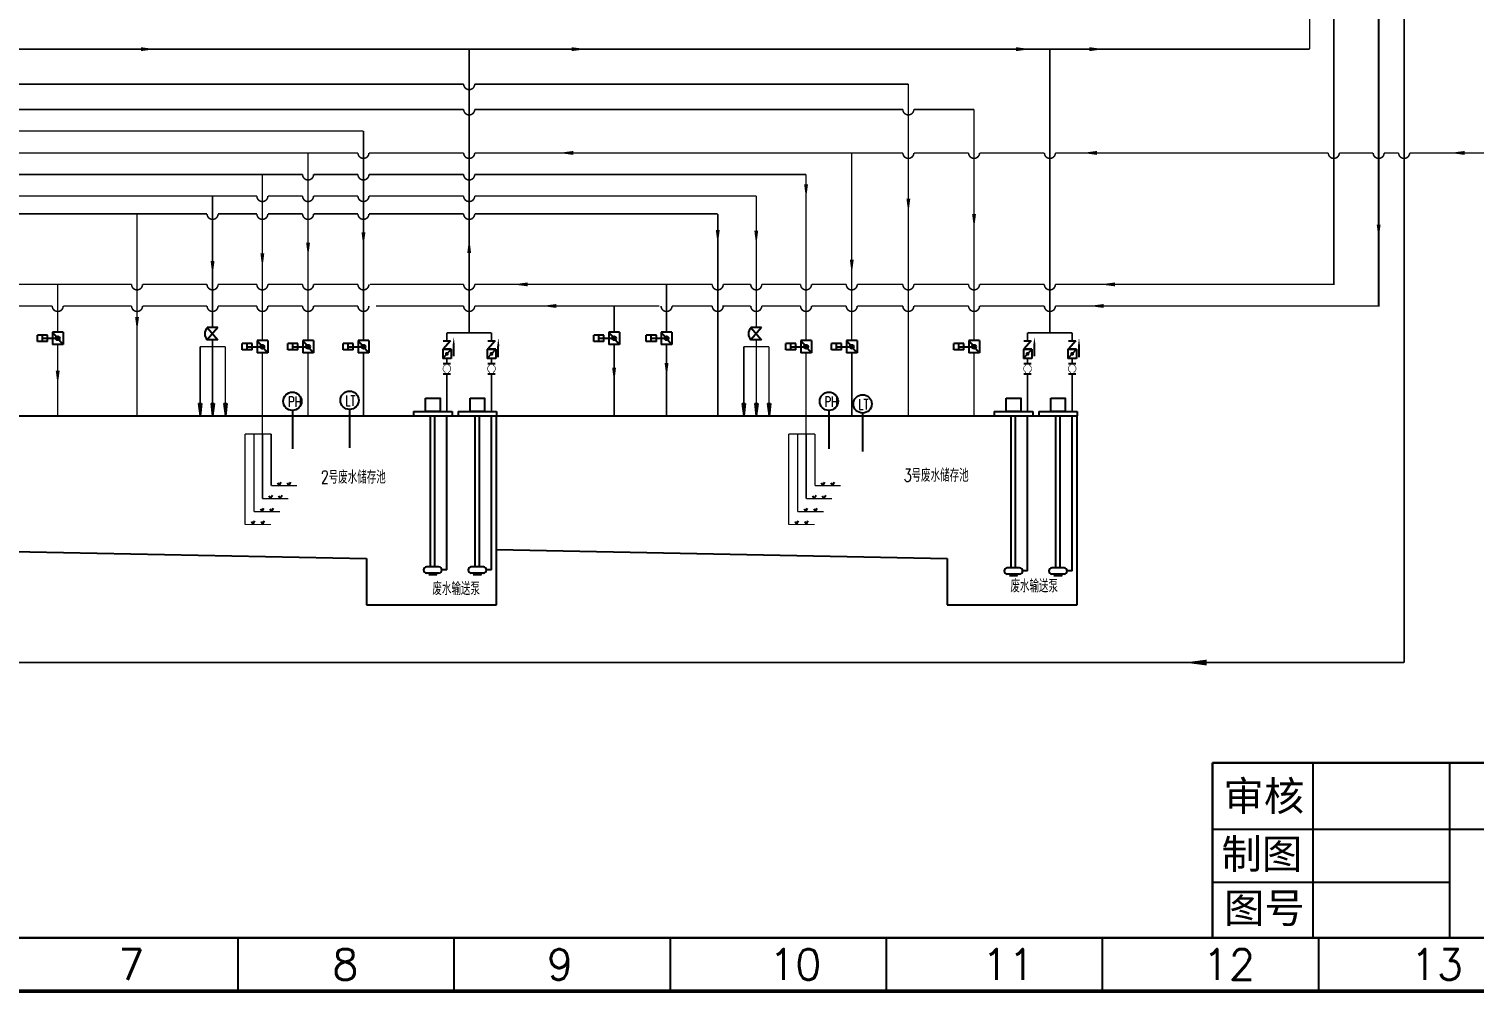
# Model space of a CAD drawing. Extents: x 51196 to 52353, y 31156 to 31960.
# Drawn here: x 51636.7 to 52105.9, y 31155.6 to 31468 of the extents above; entities that cross this region are included whole.
import ezdxf

# ---------------------------------------------------------------- set-up
doc = ezdxf.new("R2010")
doc.units = 0
doc.header["$LTSCALE"] = 3
doc.header["$MEASUREMENT"] = 0
for name, pattern in [('BORDER', [1.75, 0.5, -0.25, 0.5, -0.25, 0, -0.25]), ('CENTER', [2, 1.25, -0.25, 0.25, -0.25]), ('DASHED', [0.75, 0.5, -0.25]), ('DASHED2', [0.375, 0.25, -0.125])]:
    doc.linetypes.add(name, pattern=pattern)
doc.layers.get('0').update_dxf_attribs({"linetype": 'CONTINUOUS'})
for name, color, linetype in [('4', 7, 'CONTINUOUS'), ('A', 4, 'CONTINUOUS'), ('TT', 7, 'CONTINUOUS'), ('修改', 7, 'CONTINUOUS'), ('排泥管', 126, 'DASHED'), ('生产水', 5, 'CONTINUOUS'), ('生活水', 3, 'BORDER'), ('碱', 6, 'DASHED2'), ('空气', 4, 'CENTER')]:
    doc.layers.add(name, color=color, linetype=linetype)
doc.styles.add('HZ', font='geditxt.shx', dxfattribs={"width": 0.75, "bigfont": 'hztxt1.shx'})
doc.styles.add('样式 1', font='SIMFANG.TTF', dxfattribs={"height": 2})
doc.styles.add('样式 2', font='txt.shx', dxfattribs={"height": 2})

msp = doc.modelspace()

# ---------------------------------------------------------------- hatches: boundary and pattern name
at = {"layer": 'TT', "ltscale": 3}
h = msp.add_hatch(color=40, dxfattribs=at)
h.paths.add_polyline_path([(51692.75, 31346.34), (51692.25, 31346.34), (51692.25, 31342.41)])
h.paths.add_polyline_path([(51692.25, 31342.41), (51692.25, 31346.34), (51691.76, 31346.34)])
h = msp.add_hatch(color=40, dxfattribs=at)
h.paths.add_polyline_path([(51696.79, 31346.34), (51696.29, 31346.34), (51696.29, 31342.41)])
h.paths.add_polyline_path([(51696.29, 31342.41), (51696.29, 31346.34), (51695.8, 31346.34)])
h = msp.add_hatch(color=40, dxfattribs=at)
h.paths.add_polyline_path([(51700.95, 31346.34), (51700.45, 31346.34), (51700.45, 31342.41)])
h.paths.add_polyline_path([(51700.45, 31342.41), (51700.45, 31346.34), (51699.96, 31346.34)])
h = msp.add_hatch(color=40, dxfattribs=at)
h.paths.add_polyline_path([(51869.26, 31346.34), (51868.77, 31346.34), (51868.77, 31342.41)])
h.paths.add_polyline_path([(51868.77, 31342.41), (51868.77, 31346.34), (51868.27, 31346.34)])
h = msp.add_hatch(color=40, dxfattribs=at)
h.paths.add_polyline_path([(51873.3, 31346.34), (51872.81, 31346.34), (51872.81, 31342.41)])
h.paths.add_polyline_path([(51872.81, 31342.41), (51872.81, 31346.34), (51872.31, 31346.34)])
h = msp.add_hatch(color=40, dxfattribs=at)
h.paths.add_polyline_path([(51877.46, 31346.34), (51876.97, 31346.34), (51876.97, 31342.41)])
h.paths.add_polyline_path([(51876.97, 31342.41), (51876.97, 31346.34), (51876.47, 31346.34)])
at = {"layer": '排泥管', "linetype": 'ByBlock', "ltscale": 3}
h = msp.add_hatch(color=0, dxfattribs=at)
h.paths.add_polyline_path([(51646.02, 31367.56), (51645.37, 31367.56, 0.643887), (51646.44, 31367.08)])
h.paths.add_polyline_path([(51645.6, 31368.05, 0.216629), (51645.37, 31367.56), (51646.02, 31367.56)])
h.paths.add_polyline_path([(51645.6, 31368.05), (51646.44, 31367.08, 0.216629), (51646.66, 31367.56, 0.643887)])
h = msp.add_hatch(color=0, dxfattribs=at)
h.paths.add_polyline_path([(51826.66, 31367.56), (51826.02, 31367.56, 0.643887), (51827.08, 31367.08)])
h.paths.add_polyline_path([(51826.24, 31368.05, 0.216629), (51826.02, 31367.56), (51826.66, 31367.56)])
h.paths.add_polyline_path([(51826.24, 31368.05), (51827.08, 31367.08, 0.216629), (51827.3, 31367.56, 0.643887)])
h = msp.add_hatch(color=0, dxfattribs=at)
h.paths.add_polyline_path([(51843.69, 31367.56), (51843.04, 31367.56, 0.643887), (51844.11, 31367.08)])
h.paths.add_polyline_path([(51843.27, 31368.05, 0.216629), (51843.04, 31367.56), (51843.69, 31367.56)])
h.paths.add_polyline_path([(51843.27, 31368.05), (51844.11, 31367.08, 0.216629), (51844.33, 31367.56, 0.643887)])
at = {"layer": '生产水', "ltscale": 3}
h = msp.add_hatch(color=0, dxfattribs=at)
h.paths.add_polyline_path([(51727.3, 31364.81), (51726.66, 31364.81, 0.643887), (51727.73, 31364.33)])
h.paths.add_polyline_path([(51726.88, 31365.3, 0.216629), (51726.66, 31364.81), (51727.3, 31364.81)])
h.paths.add_polyline_path([(51726.88, 31365.3), (51727.73, 31364.33, 0.216629), (51727.95, 31364.81, 0.643887)])
h = msp.add_hatch(color=0, dxfattribs=at)
h.paths.add_polyline_path([(51745.28, 31364.81), (51744.64, 31364.81, 0.643887), (51745.7, 31364.33)])
h.paths.add_polyline_path([(51744.86, 31365.3, 0.216629), (51744.64, 31364.81), (51745.28, 31364.81)])
h.paths.add_polyline_path([(51744.86, 31365.3), (51745.7, 31364.33, 0.216629), (51745.93, 31364.81, 0.643887)])
h = msp.add_hatch(color=0, dxfattribs=at)
h.paths.add_polyline_path([(51903.82, 31364.81), (51903.17, 31364.81, 0.643887), (51904.24, 31364.33)])
h.paths.add_polyline_path([(51903.39, 31365.3, 0.216629), (51903.17, 31364.81), (51903.82, 31364.81)])
h.paths.add_polyline_path([(51903.39, 31365.3), (51904.24, 31364.33, 0.216629), (51904.46, 31364.81, 0.643887)])
h = msp.add_hatch(color=0, dxfattribs=at)
h.paths.add_polyline_path([(51943.52, 31364.81), (51942.87, 31364.81, 0.643887), (51943.94, 31364.33)])
h.paths.add_polyline_path([(51943.1, 31365.3, 0.216629), (51942.87, 31364.81), (51943.52, 31364.81)])
h.paths.add_polyline_path([(51943.1, 31365.3), (51943.94, 31364.33, 0.216629), (51944.16, 31364.81, 0.643887)])
at = {"layer": '空气', "ltscale": 3}
h = msp.add_hatch(color=0, dxfattribs=at)
h.paths.add_polyline_path([(51712.46, 31364.81), (51711.82, 31364.81, 0.643887), (51712.89, 31364.33)])
h.paths.add_polyline_path([(51712.04, 31365.3, 0.216629), (51711.82, 31364.81), (51712.46, 31364.81)])
h.paths.add_polyline_path([(51712.04, 31365.3), (51712.89, 31364.33, 0.216629), (51713.11, 31364.81, 0.643887)])
h = msp.add_hatch(color=0, dxfattribs=at)
h.paths.add_polyline_path([(51888.98, 31364.81), (51888.33, 31364.81, 0.643887), (51889.4, 31364.33)])
h.paths.add_polyline_path([(51888.55, 31365.3, 0.216629), (51888.33, 31364.81), (51888.98, 31364.81)])
h.paths.add_polyline_path([(51888.55, 31365.3), (51889.4, 31364.33, 0.216629), (51889.62, 31364.81, 0.643887)])

# ---------------------------------------------------------------- linework, layer by layer
at = {"color": 7, "ltscale": 3}
for p, q in [((51698.03, 31371), (51694.56, 31367.03)), ((51694.56, 31371), (51698.03, 31367.03)), ((51698.03, 31371), (51694.56, 31371)), ((51874.54, 31371), (51871.07, 31367.03)), ((51871.07, 31371), (51874.54, 31367.03)), ((51874.54, 31371), (51871.07, 31371)), ((51698.03, 31367.03), (51694.56, 31367.03)), ((51874.54, 31367.03), (51871.07, 31367.03)), ((51773.73, 31364.06), (51771.01, 31360.94)), ((51773.73, 31364.06), (51771.01, 31364.06)), ((51771.01, 31364.06), (51771.01, 31360.94)), ((51773.73, 31360.94), (51771.01, 31360.94)), ((51773.73, 31364.06), (51773.73, 31360.94)), ((51785.48, 31364.06), (51785.48, 31360.94)), ((51788.21, 31364.06), (51785.48, 31364.06)), ((51788.21, 31364.06), (51785.48, 31360.94)), ((51788.21, 31360.94), (51785.48, 31360.94)), ((51788.21, 31364.06), (51788.21, 31360.94)), ((51962.25, 31364.06), (51959.53, 31360.94)), ((51962.25, 31364.06), (51959.53, 31364.06)), ((51959.53, 31364.06), (51959.53, 31360.94)), ((51962.25, 31360.94), (51959.53, 31360.94)), ((51962.25, 31364.06), (51962.25, 31360.94)), ((51974.01, 31364.06), (51974.01, 31360.94)), ((51976.73, 31364.06), (51974.01, 31364.06)), ((51976.73, 31364.06), (51974.01, 31360.94)), ((51976.73, 31360.94), (51974.01, 31360.94)), ((51976.73, 31364.06), (51976.73, 31360.94)), ((51722.21, 31344.11), (51722.21, 31331.64)), ((51896.38, 31344.11), (51896.38, 31331.64))]:
    msp.add_line(p, q, dxfattribs=at)
at = {"color": 7}
for p, q in [((51771.19, 31366.75), (51773.54, 31366.75)), ((51773.54, 31366.75), (51771.19, 31364.06)), ((51788.02, 31366.75), (51785.67, 31364.06)), ((51785.67, 31366.75), (51788.02, 31366.75)), ((51959.72, 31366.75), (51962.07, 31366.75)), ((51962.07, 31366.75), (51959.72, 31364.06)), ((51976.55, 31366.75), (51974.2, 31364.06)), ((51974.2, 31366.75), (51976.55, 31366.75)), ((51771.19, 31364.06), (51773.54, 31364.06)), ((51785.67, 31364.06), (51788.02, 31364.06)), ((51959.72, 31364.06), (51962.07, 31364.06)), ((51974.2, 31364.06), (51976.55, 31364.06)), ((51771.19, 31359.36), (51773.54, 31359.36)), ((51771.19, 31356.01), (51773.54, 31356.01)), ((51785.67, 31359.36), (51788.02, 31359.36)), ((51785.67, 31356.01), (51788.02, 31356.01)), ((51959.72, 31359.36), (51962.07, 31359.36)), ((51959.72, 31356.01), (51962.07, 31356.01)), ((51974.2, 31359.36), (51976.55, 31359.36)), ((51974.2, 31356.01), (51976.55, 31356.01))]:
    msp.add_line(p, q, dxfattribs=at)
at = {"color": 7, "ltscale": 100}
for p, q in [((51774.59, 31361.75), (51774.59, 31365.27)), ((51789.07, 31361.46), (51789.07, 31364.98)), ((51963.11, 31361.75), (51963.11, 31365.27)), ((51977.59, 31361.46), (51977.59, 31364.98))]:
    msp.add_line(p, q, dxfattribs=at)
at = {"color": 55, "ltscale": 3}
for p, q in [((51599.98, 31342.41), (51788.5, 31342.41)), ((51788.5, 31342.41), (51977.03, 31342.41)), ((51788.5, 31281.06), (51788.5, 31342.41)), ((51977.03, 31281.06), (51977.03, 31342.41)), ((51599.98, 31299.01), (51746.25, 31296.1)), ((51746.25, 31296.1), (51746.25, 31281.06)), ((51788.5, 31299.01), (51934.78, 31296.1)), ((51934.78, 31296.1), (51934.78, 31281.06)), ((51746.25, 31281.06), (51788.5, 31281.06)), ((51934.78, 31281.06), (51977.03, 31281.06))]:
    msp.add_line(p, q, dxfattribs=at)
at = {"ltscale": 3}
for p, q in [((51740.76, 31344.46), (51740.76, 31331.99)), ((51907.33, 31343.27), (51907.33, 31330.81))]:
    msp.add_line(p, q, dxfattribs=at)
at = {"color": 0, "linetype": 'ByBlock', "lineweight": 30}
msp.add_line((52020.93, 31172.97), (52020.93, 31229.71), dxfattribs=at)
at = {"color": 7, "linetype": 'ByBlock', "lineweight": 30}
for p, q in [((52335.99, 31229.71), (52020.93, 31229.71)), ((52335.99, 31172.97), (51213.29, 31172.97))]:
    msp.add_line(p, q, dxfattribs=at)
at = {"color": 0, "linetype": 'ByBlock'}
for p, q in [((52053.58, 31172.97), (52053.58, 31229.71)), ((52098.01, 31172.97), (52098.01, 31229.71)), ((52020.93, 31208.24), (52335.99, 31208.24)), ((52020.93, 31191), (52097.95, 31191))]:
    msp.add_line(p, q, dxfattribs=at)
at = {"color": 0}
msp.add_line((52066.08, 31208.24), (52335.47, 31208.24), dxfattribs=at)
at = {"color": 7, "linetype": 'ByBlock', "lineweight": -3}
for p, q in [((51704.47, 31172.97), (51704.47, 31155.65)), ((51774.64, 31172.97), (51774.64, 31155.65)), ((51844.81, 31172.97), (51844.81, 31155.65)), ((51914.98, 31172.97), (51914.98, 31155.65)), ((51985.15, 31172.97), (51985.15, 31155.65)), ((52055.32, 31172.97), (52055.32, 31155.65)), ((52055.32, 31172.97), (52055.32, 31155.65))]:
    msp.add_line(p, q, dxfattribs=at)
at = {"color": 7, "linetype": 'ByBlock', "lineweight": 50}
msp.add_line((52353.32, 31155.65), (51195.97, 31155.65), dxfattribs=at)
at = {"color": 40, "ltscale": 3}
for points in [[(51872.81, 31402.49, 1.26, 0, 0), (51872.81, 31397.7, 0, 0, 0)], [(51696.29, 31392.61, 1.26, 0, 0), (51696.29, 31387.82, 0, 0, 0)]]:
    msp.add_lwpolyline(points, format="xyseb", dxfattribs=at)
at = {"color": 2, "ltscale": 3}
msp.add_lwpolyline([(51779.61, 31395.19, 1.26, 0, 0), (51779.61, 31399.98, 0, 0, 0)], format="xyseb", dxfattribs=at)
at = {"color": 7, "ltscale": 100}
for points in [[(51774.59, 31365.27, 0.712, 0, 0), (51774.59, 31367.98, 0, 0, 0)], [(51789.07, 31364.98, 0.712, 0, 0), (51789.07, 31367.69, 0, 0, 0)], [(51963.11, 31365.27, 0.712, 0, 0), (51963.11, 31367.98, 0, 0, 0)], [(51977.59, 31364.98, 0.712, 0, 0), (51977.59, 31367.69, 0, 0, 0)]]:
    msp.add_lwpolyline(points, format="xyseb", dxfattribs=at)
at = {"color": 7, "ltscale": 3, "const_width": 0.627}
for points in [[(51772.05, 31362.5, 1), (51772.68, 31362.5, 1)], [(51786.53, 31362.5, 1), (51787.16, 31362.5, 1)], [(51960.58, 31362.5, 1), (51961.21, 31362.5, 1)], [(51975.06, 31362.5, 1), (51975.68, 31362.5, 1)]]:
    msp.add_lwpolyline(points, format="xyb", close=True, dxfattribs=at)
at = {"color": 7, "ltscale": 3}
for centre in [(51722.21, 31347.09), (51896.38, 31347.09)]:
    msp.add_circle(centre, 2.98, dxfattribs=at)
at = {"ltscale": 3}
for centre in [(51740.76, 31347.44), (51907.33, 31346.26)]:
    msp.add_circle(centre, 2.98, dxfattribs=at)
at = {"color": 7, "ltscale": 3}
for centre in [(51696.54, 31369.01), (51873.05, 31369.01), (51873.05, 31369.01)]:
    msp.add_arc(centre, 2.8, 134.9192, 225.0808, dxfattribs=at)
at = {"layer": '4', "color": 7, "linetype": 'Continuous', "const_width": 0.19}
for points in [[(51771.78, 31356.58, -0.622043), (51771.78, 31358.79, -0.622043)], [(51772.95, 31356.58, 0.622043), (51772.95, 31358.79, 0.622043)], [(51786.26, 31356.58, -0.622043), (51786.26, 31358.79, -0.622043)], [(51787.43, 31356.58, 0.622043), (51787.43, 31358.79, 0.622043)], [(51960.31, 31356.58, -0.622043), (51960.31, 31358.79, -0.622043)], [(51961.48, 31356.58, 0.622043), (51961.48, 31358.79, 0.622043)], [(51974.79, 31356.58, -0.622043), (51974.79, 31358.79, -0.622043)], [(51975.95, 31356.58, 0.622043), (51975.95, 31358.79, 0.622043)]]:
    msp.add_lwpolyline(points, format="xyb", dxfattribs=at)
for points in [[(51771.78, 31359.36), (51771.78, 31358.79)], [(51771.78, 31356.01), (51771.78, 31356.58)], [(51772.95, 31359.36), (51772.95, 31358.79)], [(51772.95, 31356.01), (51772.95, 31356.58)], [(51786.26, 31359.36), (51786.26, 31358.79)], [(51786.26, 31356.01), (51786.26, 31356.58)], [(51787.43, 31359.36), (51787.43, 31358.79)], [(51787.43, 31356.01), (51787.43, 31356.58)], [(51960.31, 31359.36), (51960.31, 31358.79)], [(51960.31, 31356.01), (51960.31, 31356.58)], [(51961.48, 31359.36), (51961.48, 31358.79)], [(51961.48, 31356.01), (51961.48, 31356.58)], [(51974.79, 31359.36), (51974.79, 31358.79)], [(51974.79, 31356.01), (51974.79, 31356.58)], [(51975.95, 31359.36), (51975.95, 31358.79)], [(51975.95, 31356.01), (51975.95, 31356.58)]]:
    msp.add_lwpolyline(points, dxfattribs=at)
at = {"layer": 'A'}
for p, q in [((51761.52, 31343.81), (51774.03, 31343.81)), ((51761.52, 31343.81), (51761.52, 31342.41)), ((51767.07, 31293.36), (51767.07, 31342.41)), ((51768.47, 31293.36), (51768.47, 31342.41)), ((51772.37, 31292.36), (51772.37, 31342.41)), ((51774.03, 31343.81), (51774.03, 31342.41)), ((51776, 31343.81), (51788.5, 31343.81)), ((51776, 31343.81), (51776, 31342.41)), ((51781.55, 31293.36), (51781.55, 31342.41)), ((51782.95, 31293.36), (51782.95, 31342.41)), ((51786.85, 31292.36), (51786.85, 31342.41)), ((51788.5, 31343.81), (51788.5, 31342.41)), ((51950.04, 31343.81), (51962.55, 31343.81)), ((51950.04, 31343.81), (51950.04, 31342.41)), ((51955.6, 31293.02), (51955.6, 31342.41)), ((51957, 31293.02), (51957, 31342.41)), ((51960.89, 31292.02), (51960.89, 31342.41)), ((51962.55, 31343.81), (51962.55, 31342.41)), ((51964.52, 31343.81), (51977.03, 31343.81)), ((51964.52, 31343.81), (51964.52, 31342.41)), ((51970.08, 31293.02), (51970.08, 31342.41)), ((51971.48, 31293.02), (51971.48, 31342.41)), ((51975.37, 31292.02), (51975.37, 31342.41)), ((51977.03, 31343.81), (51977.03, 31342.41)), ((51769.75, 31293.36), (51765.8, 31293.36)), ((51769.75, 31291.36), (51765.8, 31291.36)), ((51767.07, 31291.36), (51766.46, 31290.74)), ((51769.09, 31290.74), (51766.46, 31290.74)), ((51768.47, 31291.36), (51769.09, 31290.74)), ((51772.37, 31292.36), (51770.75, 31292.36)), ((51784.23, 31293.36), (51780.27, 31293.36)), ((51784.23, 31291.36), (51780.27, 31291.36)), ((51781.55, 31291.36), (51780.94, 31290.74)), ((51783.56, 31290.74), (51780.94, 31290.74)), ((51782.95, 31291.36), (51783.56, 31290.74)), ((51786.85, 31292.36), (51785.23, 31292.36)), ((51958.28, 31293.02), (51954.32, 31293.02)), ((51958.28, 31291.02), (51954.32, 31291.02)), ((51955.6, 31291.02), (51954.98, 31290.4)), ((51957.61, 31290.4), (51954.98, 31290.4)), ((51957, 31291.02), (51957.61, 31290.4)), ((51960.89, 31292.02), (51959.28, 31292.02)), ((51972.75, 31293.02), (51968.8, 31293.02)), ((51972.75, 31291.02), (51968.8, 31291.02)), ((51970.08, 31291.02), (51969.46, 31290.4)), ((51972.09, 31290.4), (51969.46, 31290.4)), ((51971.47, 31291.02), (51972.09, 31290.4)), ((51975.37, 31292.02), (51973.75, 31292.02))]:
    msp.add_line(p, q, dxfattribs=at)
for points in [[(51765.4, 31348.15), (51770.14, 31348.15), (51770.14, 31343.81), (51765.4, 31343.81)], [(51779.88, 31348.15), (51784.62, 31348.15), (51784.62, 31343.81), (51779.88, 31343.81)], [(51953.93, 31348.15), (51958.67, 31348.15), (51958.67, 31343.81), (51953.93, 31343.81)], [(51968.41, 31348.15), (51973.15, 31348.15), (51973.15, 31343.81), (51968.41, 31343.81)]]:
    msp.add_lwpolyline(points, close=True, dxfattribs=at)
for centre, start, end in [((51765.8, 31292.36), 90, 270), ((51769.75, 31292.36), 270, 90), ((51780.27, 31292.36), 90, 270), ((51784.23, 31292.36), 270, 90), ((51954.32, 31292.02), 90, 270), ((51958.28, 31292.02), 270, 90), ((51968.8, 31292.02), 90, 270), ((51972.75, 31292.02), 270, 90)]:
    msp.add_arc(centre, 1, start, end, dxfattribs=at)
at = {"layer": 'TT', "color": 7, "ltscale": 3}
for p, q in [((51691.76, 31346.34), (51692.75, 31346.34)), ((51691.76, 31346.34), (51692.25, 31342.41)), ((51692.75, 31346.34), (51692.25, 31342.41)), ((51695.8, 31346.34), (51696.79, 31346.34)), ((51695.8, 31346.34), (51696.29, 31342.41)), ((51696.79, 31346.34), (51696.29, 31342.41)), ((51699.96, 31346.34), (51700.95, 31346.34)), ((51699.96, 31346.34), (51700.45, 31342.41)), ((51700.95, 31346.34), (51700.45, 31342.41)), ((51868.27, 31346.34), (51869.26, 31346.34)), ((51868.27, 31346.34), (51868.77, 31342.41)), ((51869.26, 31346.34), (51868.77, 31342.41)), ((51872.31, 31346.34), (51873.3, 31346.34)), ((51872.31, 31346.34), (51872.81, 31342.41)), ((51873.3, 31346.34), (51872.81, 31342.41)), ((51876.47, 31346.34), (51877.46, 31346.34)), ((51876.47, 31346.34), (51876.97, 31342.41)), ((51877.46, 31346.34), (51876.97, 31342.41))]:
    msp.add_line(p, q, dxfattribs=at)
at = {"layer": '修改', "color": 31, "ltscale": 3, "const_width": 0.49}
for points in [[(51592.86, 31450.04), (51777.82, 31450.04)], [(51781.39, 31450.04), (51922.19, 31450.04)], [(51922.19, 31342.41), (51922.19, 31450.04)]]:
    msp.add_lwpolyline(points, dxfattribs=at)
msp.add_lwpolyline([(51781.39, 31450.04, -1), (51777.82, 31450.04)], format="xyb", dxfattribs=at)
at = {"layer": '修改', "color": 31, "ltscale": 3}
msp.add_lwpolyline([(51922.19, 31412.91, 1.26, 0, 0), (51922.19, 31408.12, 0, 0, 0)], format="xyseb", dxfattribs=at)
at = {"layer": '修改', "color": 32, "ltscale": 3, "const_width": 0.49}
msp.add_lwpolyline([(51698.08, 31407.93), (51710.68, 31407.93)], dxfattribs=at)
at = {"layer": '修改', "color": 7, "ltscale": 3}
for points in [[(51860.31, 31402.66, 1.26, 0, 0), (51860.31, 31397.88, 0, 0, 0)], [(51671.78, 31374.46, 1.26, 0, 0), (51671.78, 31369.68, 0, 0, 0)]]:
    msp.add_lwpolyline(points, format="xyseb", dxfattribs=at)
at = {"layer": '修改', "color": 32, "ltscale": 3}
msp.add_lwpolyline([(52019.01, 31262.29, 1.89, 0, 0), (52011.82, 31262.29, 0, 0, 0)], format="xyseb", dxfattribs=at)
at = {"layer": '排泥管', "color": 0, "linetype": 'ByBlock', "ltscale": 3}
for p, q in [((51639.41, 31366.55), (51639.41, 31368.58)), ((51642.73, 31368.58), (51639.41, 31368.58)), ((51642.73, 31368.58), (51639.41, 31368.58)), ((51639.41, 31366.55), (51639.41, 31368.58)), ((51642.73, 31368.58), (51639.41, 31368.58)), ((51639.41, 31366.55), (51639.41, 31368.58)), ((51642.73, 31366.55), (51639.41, 31366.55)), ((51642.73, 31366.55), (51639.41, 31366.55)), ((51642.73, 31366.55), (51639.41, 31366.55)), ((51641.07, 31366.55), (51641.07, 31368.58)), ((51641.07, 31366.55), (51641.07, 31368.58)), ((51641.07, 31366.55), (51641.07, 31368.58)), ((51641.07, 31367.56), (51646.02, 31367.56)), ((51641.07, 31367.56), (51646.02, 31367.56)), ((51642.73, 31366.55), (51642.73, 31368.58)), ((51647.75, 31369.55), (51644.29, 31369.55)), ((51644.29, 31369.55), (51647.75, 31365.58)), ((51644.29, 31369.55), (51644.29, 31365.58)), ((51647.75, 31365.58), (51644.29, 31365.58)), ((51647.75, 31369.55), (51647.75, 31365.58)), ((51820.05, 31366.55), (51820.05, 31368.58)), ((51823.37, 31368.58), (51820.05, 31368.58)), ((51823.37, 31368.58), (51820.05, 31368.58)), ((51820.05, 31366.55), (51820.05, 31368.58)), ((51823.37, 31368.58), (51820.05, 31368.58)), ((51820.05, 31366.55), (51820.05, 31368.58)), ((51823.37, 31366.55), (51820.05, 31366.55)), ((51823.37, 31366.55), (51820.05, 31366.55)), ((51823.37, 31366.55), (51820.05, 31366.55)), ((51821.71, 31366.55), (51821.71, 31368.58)), ((51821.71, 31366.55), (51821.71, 31368.58)), ((51821.71, 31366.55), (51821.71, 31368.58)), ((51821.71, 31367.56), (51826.66, 31367.56)), ((51821.71, 31367.56), (51826.66, 31367.56)), ((51823.37, 31366.55), (51823.37, 31368.58)), ((51828.39, 31369.55), (51824.93, 31369.55)), ((51824.93, 31369.55), (51828.39, 31365.58)), ((51824.93, 31369.55), (51824.93, 31365.58)), ((51828.39, 31365.58), (51824.93, 31365.58)), ((51828.39, 31369.55), (51828.39, 31365.58)), ((51837.08, 31366.55), (51837.08, 31368.58)), ((51840.4, 31368.58), (51837.08, 31368.58)), ((51840.4, 31368.58), (51837.08, 31368.58)), ((51837.08, 31366.55), (51837.08, 31368.58)), ((51840.4, 31368.58), (51837.08, 31368.58)), ((51837.08, 31366.55), (51837.08, 31368.58)), ((51840.4, 31366.55), (51837.08, 31366.55)), ((51840.4, 31366.55), (51837.08, 31366.55)), ((51840.4, 31366.55), (51837.08, 31366.55)), ((51838.74, 31366.55), (51838.74, 31368.58)), ((51838.74, 31366.55), (51838.74, 31368.58)), ((51838.74, 31366.55), (51838.74, 31368.58)), ((51838.74, 31367.56), (51843.69, 31367.56)), ((51838.74, 31367.56), (51843.69, 31367.56)), ((51840.4, 31366.55), (51840.4, 31368.58)), ((51845.42, 31369.55), (51841.96, 31369.55)), ((51841.96, 31369.55), (51845.42, 31365.58)), ((51841.96, 31369.55), (51841.96, 31365.58)), ((51845.42, 31365.58), (51841.96, 31365.58)), ((51845.42, 31369.55), (51845.42, 31365.58))]:
    msp.add_line(p, q, dxfattribs=at)
at = {"layer": '排泥管', "color": 9, "linetype": 'ByBlock', "ltscale": 3}
msp.add_lwpolyline([(51969.92, 31378.04, 0.49, 0.49, 0), (52074.87, 31378.04, 0.56, 0.56, 0), (52074.87, 31647.78, 0.56, 0.56, 0), (52087.93, 31647.78, 0.56, 0.56, 0)], format="xyseb", dxfattribs=at)
at = {"layer": '排泥管', "color": 9, "linetype": 'ByBlock', "ltscale": 3, "const_width": 0.49}
for points in [[(51592.86, 31385.04), (51670, 31385.04)], [(51646.02, 31385.04), (51646.02, 31385.04), (51646.02, 31369.55)], [(51673.57, 31385.04), (51694.51, 31385.04)], [(51698.08, 31385.04), (51710.68, 31385.04)], [(51714.25, 31385.04), (51725.52, 31385.04)], [(51729.09, 31385.04), (51743.5, 31385.04)], [(51747.45, 31385.04), (51777.82, 31385.04)], [(51781.39, 31385.04), (51858.52, 31385.04)], [(51843.69, 31385.04), (51843.69, 31385.04), (51843.69, 31369.55)], [(51862.09, 31385.04), (51871.02, 31385.04)], [(51874.59, 31385.04), (51887.19, 31385.04)], [(51890.76, 31385.04), (51902.03, 31385.04)], [(51905.6, 31385.04), (51920.4, 31385.04)], [(51923.97, 31385.04), (51941.74, 31385.04)], [(51945.3, 31385.04), (51966.35, 31385.04)], [(51592.86, 31378.04), (51644.23, 31378.04)], [(51647.8, 31378.04), (51670, 31378.04)], [(51673.57, 31378.04), (51694.51, 31378.04)], [(51698.08, 31378.04), (51710.68, 31378.04)], [(51714.25, 31378.04), (51725.52, 31378.04)], [(51729.09, 31378.04), (51743.5, 31378.04)], [(51749.39, 31378.04), (51777.82, 31378.04)], [(51781.39, 31378.04), (51841.37, 31378.04)], [(51826.66, 31378.04), (51826.66, 31378.04), (51826.66, 31369.55)], [(51845.47, 31378.04), (51858.52, 31378.04)], [(51861.76, 31378.04), (51871.02, 31378.04)], [(51874.59, 31378.04), (51887.19, 31378.04)], [(51890.76, 31378.04), (51902.03, 31378.04)], [(51905.6, 31378.04), (51920.4, 31378.04)], [(51923.97, 31378.04), (51941.74, 31378.04)], [(51945.3, 31378.04), (51966.35, 31378.04)], [(51646.02, 31365.58), (51646.02, 31342.41)], [(51826.66, 31365.58), (51826.66, 31342.41)], [(51843.69, 31365.58), (51843.69, 31342.41)]]:
    msp.add_lwpolyline(points, dxfattribs=at)
at = {"layer": '排泥管', "color": 0, "linetype": 'ByBlock', "ltscale": 3}
for centre in [(51646.02, 31367.56), (51826.66, 31367.56), (51843.69, 31367.56)]:
    msp.add_circle(centre, 0.644, dxfattribs=at)
at = {"layer": '生产水', "color": 0, "ltscale": 3}
for p, q in [((51720.7, 31363.8), (51720.7, 31365.83)), ((51724.01, 31365.83), (51720.7, 31365.83)), ((51720.7, 31363.8), (51720.7, 31365.83)), ((51724.01, 31365.83), (51720.7, 31365.83)), ((51724.01, 31365.83), (51720.7, 31365.83)), ((51720.7, 31363.8), (51720.7, 31365.83)), ((51722.35, 31363.8), (51722.35, 31365.83)), ((51722.35, 31363.8), (51722.35, 31365.83)), ((51722.35, 31363.8), (51722.35, 31365.83)), ((51724.01, 31363.8), (51724.01, 31365.83)), ((51725.57, 31366.8), (51729.04, 31362.83)), ((51725.57, 31366.8), (51725.57, 31362.83)), ((51729.04, 31366.8), (51725.57, 31366.8)), ((51729.04, 31366.8), (51729.04, 31362.83)), ((51738.67, 31363.8), (51738.67, 31365.83)), ((51741.99, 31365.83), (51738.67, 31365.83)), ((51741.99, 31365.83), (51738.67, 31365.83)), ((51738.67, 31363.8), (51738.67, 31365.83)), ((51741.99, 31365.83), (51738.67, 31365.83)), ((51738.67, 31363.8), (51738.67, 31365.83)), ((51740.33, 31363.8), (51740.33, 31365.83)), ((51740.33, 31363.8), (51740.33, 31365.83)), ((51740.33, 31363.8), (51740.33, 31365.83)), ((51741.99, 31363.8), (51741.99, 31365.83)), ((51747.01, 31366.8), (51743.55, 31366.8)), ((51743.55, 31366.8), (51743.55, 31362.83)), ((51743.55, 31366.8), (51747.01, 31362.83)), ((51747.01, 31366.8), (51747.01, 31362.83)), ((51897.21, 31363.8), (51897.21, 31365.83)), ((51900.53, 31365.83), (51897.21, 31365.83)), ((51897.21, 31363.8), (51897.21, 31365.83)), ((51900.53, 31365.83), (51897.21, 31365.83)), ((51900.53, 31365.83), (51897.21, 31365.83)), ((51897.21, 31363.8), (51897.21, 31365.83)), ((51898.87, 31363.8), (51898.87, 31365.83)), ((51898.87, 31363.8), (51898.87, 31365.83)), ((51898.87, 31363.8), (51898.87, 31365.83)), ((51900.53, 31363.8), (51900.53, 31365.83)), ((51902.09, 31366.8), (51905.55, 31362.83)), ((51902.09, 31366.8), (51902.09, 31362.83)), ((51905.55, 31366.8), (51902.09, 31366.8)), ((51905.55, 31366.8), (51905.55, 31362.83)), ((51936.91, 31363.8), (51936.91, 31365.83)), ((51940.23, 31365.83), (51936.91, 31365.83)), ((51936.91, 31363.8), (51936.91, 31365.83)), ((51940.23, 31365.83), (51936.91, 31365.83)), ((51940.23, 31365.83), (51936.91, 31365.83)), ((51936.91, 31363.8), (51936.91, 31365.83)), ((51938.57, 31363.8), (51938.57, 31365.83)), ((51938.57, 31363.8), (51938.57, 31365.83)), ((51938.57, 31363.8), (51938.57, 31365.83)), ((51940.23, 31363.8), (51940.23, 31365.83)), ((51941.79, 31366.8), (51945.25, 31362.83)), ((51941.79, 31366.8), (51941.79, 31362.83)), ((51945.25, 31366.8), (51941.79, 31366.8)), ((51945.25, 31366.8), (51945.25, 31362.83)), ((51724.01, 31363.8), (51720.7, 31363.8)), ((51724.01, 31363.8), (51720.7, 31363.8)), ((51724.01, 31363.8), (51720.7, 31363.8)), ((51722.35, 31364.81), (51727.3, 31364.81)), ((51722.35, 31364.81), (51727.3, 31364.81)), ((51729.04, 31362.83), (51725.57, 31362.83)), ((51741.99, 31363.8), (51738.67, 31363.8)), ((51741.99, 31363.8), (51738.67, 31363.8)), ((51741.99, 31363.8), (51738.67, 31363.8)), ((51740.33, 31364.81), (51745.28, 31364.81)), ((51740.33, 31364.81), (51745.28, 31364.81)), ((51747.01, 31362.83), (51743.55, 31362.83)), ((51900.53, 31363.8), (51897.21, 31363.8)), ((51900.53, 31363.8), (51897.21, 31363.8)), ((51900.53, 31363.8), (51897.21, 31363.8)), ((51898.87, 31364.81), (51903.82, 31364.81)), ((51898.87, 31364.81), (51903.82, 31364.81)), ((51905.55, 31362.83), (51902.09, 31362.83)), ((51940.23, 31363.8), (51936.91, 31363.8)), ((51940.23, 31363.8), (51936.91, 31363.8)), ((51940.23, 31363.8), (51936.91, 31363.8)), ((51938.57, 31364.81), (51943.52, 31364.81)), ((51938.57, 31364.81), (51943.52, 31364.81)), ((51945.25, 31362.83), (51941.79, 31362.83))]:
    msp.add_line(p, q, dxfattribs=at)
at = {"layer": '生产水', "color": 2, "ltscale": 3, "const_width": 0.49}
for points in [[(52052.47, 31461.4), (52052.47, 31554.36)], [(51588.78, 31461.4), (52052.47, 31461.4)], [(51779.61, 31369.34), (51779.61, 31461.4)], [(51968.13, 31369.34), (51968.13, 31461.4)]]:
    msp.add_lwpolyline(points, dxfattribs=at)
at = {"layer": '生产水', "color": 254, "ltscale": 3}
for points in [[(51969.92, 31385.04, 0.49, 0.49, 0), (52060.31, 31385.04, 0.56, 0.56, 0), (52060.31, 31475.95, 0.56, 0.56, 0)], [(52074.87, 31404.47, 1.26, 0, 0), (52074.87, 31399.68, 0, 0, 0)], [(51798.62, 31385.04, 1.26, 0, 0), (51793.83, 31385.04, 0, 0, 0)], [(51989.28, 31385.04, 1.26, 0, 0), (51984.49, 31385.04, 0, 0, 0)], [(51807.94, 31378.04, 1.26, 0, 0), (51803.15, 31378.04, 0, 0, 0)], [(51985.63, 31378.04, 1.26, 0, 0), (51980.84, 31378.04, 0, 0, 0)], [(51646.02, 31357, 1.26, 0, 0), (51646.02, 31352.22, 0, 0, 0)], [(51826.66, 31357.97, 1.26, 0, 0), (51826.66, 31353.18, 0, 0, 0)], [(51843.69, 31359.53, 1.26, 0, 0), (51843.69, 31354.74, 0, 0, 0)]]:
    msp.add_lwpolyline(points, format="xyseb", dxfattribs=at)
at = {"layer": '生产水', "color": 2, "ltscale": 3}
for points in [[(51673.02, 31461.4, 1.26, 0, 0), (51677.8, 31461.4, 0, 0, 0)], [(51812.9, 31461.4, 1.26, 0, 0), (51817.69, 31461.4, 0, 0, 0)], [(51957.18, 31461.4, 1.26, 0, 0), (51961.97, 31461.4, 0, 0, 0)], [(51980.98, 31461.4, 1.26, 0, 0), (51985.77, 31461.4, 0, 0, 0)]]:
    msp.add_lwpolyline(points, format="xyseb", dxfattribs=at)
at = {"layer": '生产水', "color": 100, "ltscale": 3, "const_width": 0.49}
for points in [[(51592.86, 31441.84), (51777.82, 31441.84)], [(51781.39, 31441.84), (51920.4, 31441.84)], [(51923.97, 31441.84), (51943.52, 31441.84)], [(51943.52, 31366.8), (51943.52, 31441.84)], [(51943.52, 31342.41), (51943.52, 31362.83)]]:
    msp.add_lwpolyline(points, dxfattribs=at)
for points in [[(51777.82, 31441.84, 1), (51781.39, 31441.84)], [(51920.4, 31441.84, 1), (51923.97, 31441.84)]]:
    msp.add_lwpolyline(points, format="xyb", dxfattribs=at)
at = {"layer": '生产水', "color": 110, "ltscale": 3, "const_width": 0.49}
for points in [[(51592.86, 31434.84), (51745.28, 31434.84)], [(51745.28, 31366.8), (51745.28, 31434.84)], [(51745.28, 31342.36), (51745.28, 31362.83)]]:
    msp.add_lwpolyline(points, dxfattribs=at)
at = {"layer": '生产水', "color": 210, "ltscale": 3}
for points, const_width in [([(51592.86, 31427.72), (51743.5, 31427.72)], 0.49), ([(51727.3, 31427.72), (51727.3, 31366.8)], 0.42), ([(51747.06, 31427.72), (51777.82, 31427.72)], 0.49), ([(51781.39, 31427.72), (51920.4, 31427.72)], 0.49), ([(51903.82, 31427.72), (51903.82, 31366.8)], 0.42), ([(51923.97, 31427.72), (51941.74, 31427.72)], 0.49), ([(51945.3, 31427.72), (51966.35, 31427.72)], 0.49), ([(51969.92, 31427.72), (52058.53, 31427.72)], 0.49), ([(52062.1, 31427.72), (52073.09, 31427.72)], 0.49), ([(52076.66, 31427.72), (52081.36, 31427.72)], 0.49), ([(52084.93, 31427.72), (52100.78, 31427.72)], 0.49), ([(52100.78, 31427.72), (52162.43, 31427.72)], 0.49), ([(51727.3, 31342.41), (51727.3, 31362.83)], 0.49), ([(51903.82, 31342.41), (51903.82, 31362.83)], 0.49)]:
    msp.add_lwpolyline(points, dxfattribs=dict(at, const_width=const_width))
at = {"layer": '生产水', "color": 210, "ltscale": 3, "const_width": 0.49}
for points in [[(51743.5, 31427.72, 1), (51747.06, 31427.72)], [(51777.82, 31427.72, 1), (51781.39, 31427.72)], [(51920.4, 31427.72, 1), (51923.97, 31427.72)], [(51941.74, 31427.72, 1), (51945.3, 31427.72)], [(51966.35, 31427.72, 1), (51969.92, 31427.72)], [(52058.53, 31427.72, 1), (52062.1, 31427.72)], [(52073.09, 31427.72, 1), (52076.66, 31427.72)], [(52081.36, 31427.72, 1), (52084.93, 31427.72)]]:
    msp.add_lwpolyline(points, format="xyb", dxfattribs=at)
at = {"layer": '生产水', "color": 210, "ltscale": 3}
for points in [[(51813.38, 31427.72, 1.26, 0, 0), (51808.59, 31427.72, 0, 0, 0)], [(51983.38, 31427.72, 1.26, 0, 0), (51978.6, 31427.72, 0, 0, 0)], [(52102.77, 31427.72, 1.26, 0, 0), (52097.98, 31427.72, 0, 0, 0)], [(51727.3, 31398.64, 1.26, 0, 0), (51727.3, 31393.85, 0, 0, 0)], [(51903.82, 31393.11, 1.26, 0, 0), (51903.82, 31388.32, 0, 0, 0)]]:
    msp.add_lwpolyline(points, format="xyseb", dxfattribs=at)
at = {"layer": '生产水', "color": 100, "ltscale": 3}
msp.add_lwpolyline([(51943.52, 31407.86, 1.26, 0, 0), (51943.52, 31403.07, 0, 0, 0)], format="xyseb", dxfattribs=at)
at = {"layer": '生产水', "color": 5, "ltscale": 3}
msp.add_lwpolyline([(51745.28, 31401.96, 1.26, 0, 0), (51745.28, 31397.18, 0, 0, 0)], format="xyseb", dxfattribs=at)
at = {"layer": '生产水', "color": 0, "ltscale": 3}
for centre in [(51727.3, 31364.81), (51745.28, 31364.81), (51903.82, 31364.81), (51943.52, 31364.81)]:
    msp.add_circle(centre, 0.644, dxfattribs=at)
at = {"layer": '生活水', "color": 2, "ltscale": 3, "const_width": 0.5}
for points in [[(51772.37, 31366.75), (51772.37, 31369.34)], [(51786.85, 31369.34), (51772.37, 31369.34)], [(51786.85, 31366.75), (51786.85, 31369.34)], [(51960.89, 31366.75), (51960.89, 31369.34)], [(51975.37, 31369.34), (51960.89, 31369.34)], [(51975.37, 31366.75), (51975.37, 31369.34)], [(51772.37, 31359.36), (51772.37, 31360.94)], [(51786.85, 31359.36), (51786.85, 31360.94)], [(51960.89, 31359.36), (51960.89, 31360.94)], [(51975.37, 31359.36), (51975.37, 31360.94)], [(51772.37, 31343.81), (51772.37, 31356.01)], [(51786.85, 31343.81), (51786.85, 31356.01)], [(51960.89, 31343.81), (51960.89, 31356.01)], [(51975.37, 31343.81), (51975.37, 31356.01)]]:
    msp.add_lwpolyline(points, dxfattribs=at)
at = {"layer": '碱', "color": 7, "linetype": 'ByBlock', "ltscale": 3, "const_width": 0.49}
for points in [[(52083.14, 31262.29), (52083.14, 31262.29), (52083.14, 31262.29), (52083.14, 31583.39), (52083.14, 31583.39)], [(52083.14, 31262.29), (52083.14, 31262.29), (51404.17, 31262.29), (51404.17, 31407.93), (51505.98, 31407.93)], [(51592.86, 31407.93), (51694.51, 31407.93)], [(51671.78, 31407.93), (51671.78, 31407.93), (51671.78, 31342.41)], [(51698.08, 31407.93), (51710.68, 31407.93)], [(51698.08, 31407.93), (51701.41, 31407.93)], [(51714.25, 31407.93), (51725.52, 31407.93)], [(51714.25, 31407.93), (51717.14, 31407.93)], [(51729.09, 31407.93), (51743.5, 31407.93)], [(51747.06, 31407.93), (51777.82, 31407.93)], [(51781.39, 31407.93), (51860.31, 31407.93)], [(51860.31, 31407.93), (51860.31, 31407.93), (51860.31, 31342.41)]]:
    msp.add_lwpolyline(points, dxfattribs=at)
at = {"layer": '碱', "color": 40, "linetype": 'ByBlock', "ltscale": 3, "const_width": 0.49}
for points in [[(51592.86, 31413.72), (51710.68, 31413.72)], [(51696.29, 31413.72), (51696.29, 31371)], [(51714.25, 31413.72), (51725.52, 31413.72)], [(51729.09, 31413.72), (51743.5, 31413.72)], [(51747.06, 31413.72), (51777.82, 31413.72)], [(51781.39, 31413.72), (51872.81, 31413.72)], [(51872.81, 31413.72), (51872.81, 31371)], [(51696.29, 31367.03), (51696.29, 31364.81)], [(51872.81, 31367.03), (51872.81, 31364.81)], [(51692.25, 31364.81), (51692.25, 31345.69)], [(51692.25, 31364.81), (51700.45, 31364.81)], [(51696.29, 31364.81), (51696.29, 31345.69)], [(51700.45, 31364.81), (51700.45, 31345.69)], [(51868.77, 31364.81), (51868.77, 31345.69)], [(51868.77, 31364.81), (51876.97, 31364.81)], [(51872.81, 31364.81), (51872.81, 31345.69)], [(51876.97, 31364.81), (51876.97, 31345.69)]]:
    msp.add_lwpolyline(points, dxfattribs=at)
for points in [[(51710.68, 31413.72, 1), (51714.25, 31413.72)], [(51725.52, 31413.72, 1), (51729.09, 31413.72)], [(51743.5, 31413.72, 1), (51747.06, 31413.72)], [(51777.82, 31413.72, 1), (51781.39, 31413.72)]]:
    msp.add_lwpolyline(points, format="xyb", dxfattribs=at)
at = {"layer": '碱', "color": 7, "linetype": 'ByBlock', "ltscale": 3, "const_width": 0.49}
for points in [[(51694.51, 31407.93, 1), (51698.08, 31407.93, 1)], [(51710.68, 31407.93, 1), (51714.25, 31407.93, 1)], [(51725.52, 31407.93, 1), (51729.09, 31407.93, 1)], [(51743.5, 31407.93, 1), (51747.06, 31407.93, 1)], [(51777.82, 31407.93, 1), (51781.39, 31407.93, 1)], [(51670, 31385.04, 1), (51673.57, 31385.04, 1)], [(51694.51, 31385.04, 1), (51698.08, 31385.04, 1)], [(51710.68, 31385.04, 1), (51714.25, 31385.04, 1)], [(51725.52, 31385.04, 1), (51729.09, 31385.04, 1)], [(51743.5, 31385.04, 1), (51747.06, 31385.04, 1)], [(51777.82, 31385.04, 1), (51781.39, 31385.04, 1)], [(51858.52, 31385.04, 1), (51862.09, 31385.04, 1)], [(51871.02, 31385.04, 1), (51874.59, 31385.04, 1)], [(51887.19, 31385.04, 1), (51890.76, 31385.04, 1)], [(51902.03, 31385.04, 1), (51905.6, 31385.04, 1)], [(51920.4, 31385.04, 1), (51923.97, 31385.04, 1)], [(51941.74, 31385.04, 1), (51945.3, 31385.04, 1)], [(51966.35, 31385.04, 1), (51969.92, 31385.04, 1)], [(51644.23, 31378.04, 1), (51647.8, 31378.04, 1)], [(51670, 31378.04, 1), (51673.57, 31378.04, 1)], [(51694.51, 31378.04, 1), (51698.08, 31378.04, 1)], [(51710.68, 31378.04, 1), (51714.25, 31378.04, 1)], [(51725.52, 31378.04, 1), (51729.09, 31378.04, 1)], [(51743.5, 31378.04, 1), (51747.06, 31378.04, 1)], [(51777.82, 31378.04, 1), (51781.39, 31378.04, 1)], [(51841.9, 31378.04, 1), (51845.47, 31378.04, 1)], [(51858.52, 31378.04, 1), (51862.09, 31378.04, 1)], [(51871.02, 31378.04, 1), (51874.59, 31378.04, 1)], [(51887.19, 31378.04, 1), (51890.76, 31378.04, 1)], [(51902.03, 31378.04, 1), (51905.6, 31378.04, 1)], [(51920.4, 31378.04, 1), (51923.97, 31378.04, 1)], [(51941.74, 31378.04, 1), (51945.3, 31378.04, 1)], [(51966.35, 31378.04, 1), (51969.92, 31378.04, 1)]]:
    msp.add_lwpolyline(points, format="xyb", dxfattribs=at)
at = {"layer": '空气', "color": 0, "ltscale": 3}
for p, q in [((51705.86, 31363.8), (51705.86, 31365.83)), ((51709.17, 31365.83), (51705.86, 31365.83)), ((51705.86, 31363.8), (51705.86, 31365.83)), ((51709.17, 31365.83), (51705.86, 31365.83)), ((51709.17, 31365.83), (51705.86, 31365.83)), ((51705.86, 31363.8), (51705.86, 31365.83)), ((51707.52, 31363.8), (51707.52, 31365.83)), ((51707.52, 31363.8), (51707.52, 31365.83)), ((51707.52, 31363.8), (51707.52, 31365.83)), ((51709.17, 31363.8), (51709.17, 31365.83)), ((51710.73, 31366.8), (51714.2, 31362.83)), ((51710.73, 31366.8), (51710.73, 31362.83)), ((51714.2, 31366.8), (51710.73, 31366.8)), ((51714.2, 31366.8), (51714.2, 31362.83)), ((51882.37, 31363.8), (51882.37, 31365.83)), ((51885.69, 31365.83), (51882.37, 31365.83)), ((51885.69, 31365.83), (51882.37, 31365.83)), ((51882.37, 31363.8), (51882.37, 31365.83)), ((51885.69, 31365.83), (51882.37, 31365.83)), ((51882.37, 31363.8), (51882.37, 31365.83)), ((51884.03, 31363.8), (51884.03, 31365.83)), ((51884.03, 31363.8), (51884.03, 31365.83)), ((51884.03, 31363.8), (51884.03, 31365.83)), ((51885.69, 31363.8), (51885.69, 31365.83)), ((51890.71, 31366.8), (51887.25, 31366.8)), ((51887.25, 31366.8), (51890.71, 31362.83)), ((51887.25, 31366.8), (51887.25, 31362.83)), ((51890.71, 31366.8), (51890.71, 31362.83)), ((51709.17, 31363.8), (51705.86, 31363.8)), ((51709.17, 31363.8), (51705.86, 31363.8)), ((51709.17, 31363.8), (51705.86, 31363.8)), ((51707.52, 31364.81), (51712.46, 31364.81)), ((51707.52, 31364.81), (51712.46, 31364.81)), ((51714.2, 31362.83), (51710.73, 31362.83)), ((51885.69, 31363.8), (51882.37, 31363.8)), ((51885.69, 31363.8), (51882.37, 31363.8)), ((51885.69, 31363.8), (51882.37, 31363.8)), ((51884.03, 31364.81), (51888.98, 31364.81)), ((51884.03, 31364.81), (51888.98, 31364.81)), ((51890.71, 31362.83), (51887.25, 31362.83))]:
    msp.add_line(p, q, dxfattribs=at)
at = {"layer": '空气', "color": 4, "ltscale": 3}
for p, q in [((51717.41, 31320.63), (51717.88, 31319.7)), ((51717.88, 31319.7), (51718.57, 31320.86)), ((51720.55, 31320.63), (51721.01, 31319.7)), ((51721.01, 31319.7), (51721.71, 31320.86)), ((51893.93, 31320.63), (51894.39, 31319.7)), ((51894.39, 31319.7), (51895.09, 31320.86)), ((51897.06, 31320.63), (51897.52, 31319.7)), ((51897.52, 31319.7), (51898.22, 31320.86)), ((51714.57, 31316.43), (51715.04, 31315.5)), ((51715.04, 31315.5), (51715.74, 31316.66)), ((51717.71, 31316.43), (51718.17, 31315.5)), ((51718.17, 31315.5), (51718.87, 31316.66)), ((51891.09, 31316.43), (51891.55, 31315.5)), ((51891.55, 31315.5), (51892.25, 31316.66)), ((51894.22, 31316.43), (51894.69, 31315.5)), ((51894.69, 31315.5), (51895.38, 31316.66)), ((51711.81, 31312.23), (51712.27, 31311.3)), ((51712.27, 31311.3), (51712.97, 31312.46)), ((51714.94, 31312.23), (51715.41, 31311.3)), ((51715.41, 31311.3), (51716.1, 31312.46)), ((51888.32, 31312.23), (51888.79, 31311.3)), ((51888.79, 31311.3), (51889.48, 31312.46)), ((51891.45, 31312.23), (51891.92, 31311.3)), ((51891.92, 31311.3), (51892.62, 31312.46)), ((51708.9, 31308.03), (51709.36, 31307.1)), ((51709.36, 31307.1), (51710.06, 31308.26)), ((51712.03, 31308.03), (51712.5, 31307.1)), ((51712.5, 31307.1), (51713.19, 31308.26)), ((51885.41, 31308.03), (51885.88, 31307.1)), ((51885.88, 31307.1), (51886.57, 31308.26)), ((51888.55, 31308.03), (51889.01, 31307.1)), ((51889.01, 31307.1), (51889.71, 31308.26))]:
    msp.add_line(p, q, dxfattribs=at)
at = {"layer": '空气', "color": 4, "linetype": 'ByBlock', "ltscale": 3, "const_width": 0.49}
for points in [[(51592.86, 31420.72), (51725.52, 31420.72)], [(51712.46, 31420.72), (51712.46, 31366.8)], [(51747.06, 31420.72), (51777.82, 31420.72)], [(51781.39, 31420.72), (51888.98, 31420.72)], [(51888.98, 31420.72), (51888.98, 31366.8)], [(51712.46, 31336.5), (51712.46, 31362.83)], [(51888.98, 31336.5), (51888.98, 31362.83)], [(51706.83, 31336.5), (51706.83, 31307.1)], [(51709.74, 31336.5), (51709.74, 31311.3)], [(51712.5, 31336.5), (51712.5, 31315.5)], [(51715.34, 31336.5), (51715.34, 31319.7)], [(51883.34, 31336.5), (51883.34, 31307.1)], [(51886.25, 31336.5), (51886.25, 31311.3)], [(51889.02, 31336.5), (51889.02, 31315.5)]]:
    msp.add_lwpolyline(points, dxfattribs=at)
at = {"layer": '空气', "color": 4, "ltscale": 3, "const_width": 0.49}
for points in [[(51725.52, 31420.72, 1), (51729.09, 31420.72)], [(51743.5, 31420.72, 1), (51747.06, 31420.72)], [(51777.82, 31420.72, 1), (51781.39, 31420.72)]]:
    msp.add_lwpolyline(points, format="xyb", dxfattribs=at)
at = {"layer": '空气', "color": 4, "ltscale": 3}
for points, const_width in [([(51729.09, 31420.72), (51743.5, 31420.72)], 0.49), ([(51706.83, 31336.5), (51715.34, 31336.5)], 0.42), ([(51883.34, 31336.5), (51891.85, 31336.5)], 0.42), ([(51891.85, 31336.5), (51891.85, 31319.7)], 0.42), ([(51715.34, 31319.7), (51723.74, 31319.7)], 0.42), ([(51891.85, 31319.7), (51900.25, 31319.7)], 0.42), ([(51712.5, 31315.5), (51720.9, 31315.5)], 0.42), ([(51889.02, 31315.5), (51897.42, 31315.5)], 0.42), ([(51709.74, 31311.3), (51718.14, 31311.3)], 0.42), ([(51886.25, 31311.3), (51894.65, 31311.3)], 0.42), ([(51706.83, 31307.1), (51715.23, 31307.1)], 0.42), ([(51883.34, 31307.1), (51891.74, 31307.1)], 0.42)]:
    msp.add_lwpolyline(points, dxfattribs=dict(at, const_width=const_width))
for points in [[(51888.98, 31417.56, 1.26, 0, 0), (51888.98, 31412.78, 0, 0, 0)], [(51712.46, 31395.08, 1.26, 0, 0), (51712.46, 31390.3, 0, 0, 0)]]:
    msp.add_lwpolyline(points, format="xyseb", dxfattribs=at)
at = {"layer": '空气', "color": 0, "ltscale": 3}
for centre in [(51712.46, 31364.81), (51888.98, 31364.81)]:
    msp.add_circle(centre, 0.644, dxfattribs=at)

# ---------------------------------------------------------------- texts
at = {"color": 7, "ltscale": 3, "style": 'HZ', "width": 0.7}
for p in [(51720.81, 31345.27), (51894.97, 31345.27)]:
    msp.add_text('PH', height=3.36, dxfattribs=at).set_placement(p)
at = {"ltscale": 3, "style": 'HZ', "width": 0.7}
for p in [(51739.36, 31345.63), (51905.93, 31344.44)]:
    msp.add_text('LT', height=3.36, dxfattribs=at).set_placement(p)
at = {"color": 7, "linetype": 'ByBlock', "lineweight": -3, "style": '样式 2'}
for s, height, p in [('7', 9.94, (51665.7, 31159.34)), ('8', 9.94, (51735.12, 31159.34)), ('9', 9.94, (51804.81, 31159.34)), ('10', 9.943, (51876.97, 31159.34)), ('11', 9.943, (51946.12, 31159.34)), ('12', 9.943, (52017.73, 31159.34)), ('13', 9.943, (52085.23, 31159.34))]:
    msp.add_text(s, height=height, dxfattribs=at).set_placement(p)
at = {"color": 0, "char_height": 9.625, "width": 316.7995, "attachment_point": 5, "style": '样式 1'}
for s, insert in [('{\\fFangSong_GB2312|b0|i0|c134|p49;审核}', (52037.6, 31218.44)), ('{\\fFangSong_GB2312|b0|i0|c134|p49;制图}', (52036.95, 31199.66)), ('{\\fFangSong_GB2312|b0|i0|c134|p49;图号}', (52037.75, 31182.1))]:
    msp.add_mtext(s, dxfattribs=dict(at, insert=insert))
at = {"layer": '修改', "color": 0, "ltscale": 3, "style": 'HZ', "width": 0.7}
for s, p in [('2号废水储存池', (51731.48, 31320.37)), ('3号废水储存池', (51920.71, 31320.98)), ('废水输送泵', (51767.68, 31284.19)), ('废水输送泵', (51955.34, 31285.05))]:
    msp.add_text(s, height=4.2, dxfattribs=at).set_placement(p)

doc.saveas('drawing.dxf')
